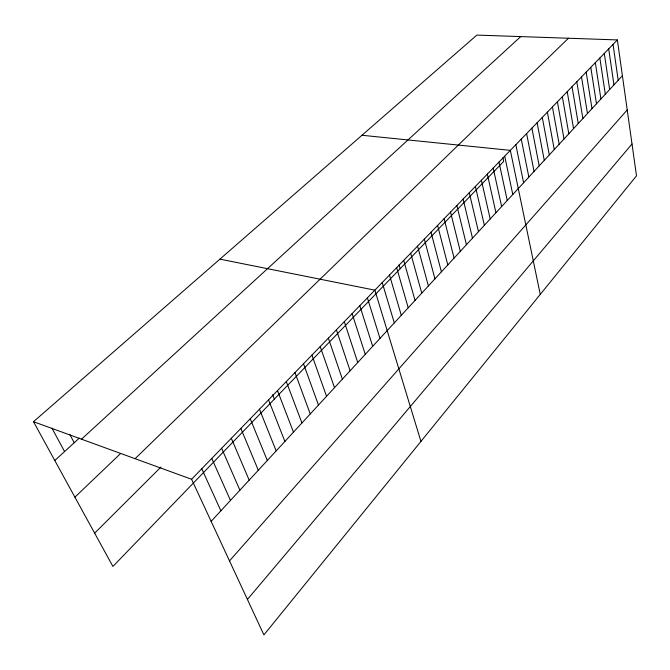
<?xml version="1.0" encoding="UTF-8"?>
<svg xmlns="http://www.w3.org/2000/svg" width="670" height="670" viewBox="0 0 670 670"><rect width="100%" height="100%" fill="white"/><g stroke="black" fill="none" stroke-linecap="round" stroke-linejoin="round"><path stroke-width="1" d="M247.414 599.432L632.011 143.975M229.509 560.882L627.221 109.947M211.142 521.361L622.405 75.702M191.587 479.276L617.363 39.924L636.5 175.833L263.896 634.909L191.587 479.276L33.5 421.706L476.856 35.091L617.363 39.924M94.646 533.153L160.959 467.049M135.072 458.699L568.445 38.24M74.906 497.173L120.659 453.464M81.497 439.185L520.741 36.599M54.789 460.508L79.336 438.071M361.984 135.265L510.347 150.356L540.255 294.415M219.919 259.148L374.865 290.16L420.944 441.413M33.5 421.706L112.912 566.452L503.698 161.411L502.919 157.735M51.942 428.138L64.571 451.563M69.822 434.462L74.211 442.744M201.77 468.774L220.882 510.808M211.779 458.439L230.463 500.415M221.628 448.272L239.894 490.197M231.317 438.281L249.181 480.139M240.848 428.44L258.319 470.24M250.228 418.758L267.313 460.491M259.466 409.236L276.166 450.893M268.553 399.864L284.884 441.446M272.631 394.663L274.365 399.111M277.497 390.635L293.477 432.142M286.299 381.548L301.927 422.979M294.967 372.595L310.26 413.951M303.51 363.785L318.468 405.057M311.918 355.108L326.55 396.297M320.201 346.566L334.523 387.662M328.359 338.149L342.37 379.153M336.399 329.849L350.109 370.77M344.313 321.684L357.738 362.503M352.118 313.627L365.259 354.355M359.807 305.688L372.671 346.323M367.394 297.865L379.974 338.4M382.227 282.556L394.287 322.89M389.496 275.06L401.297 315.302M396.657 267.673L408.214 307.806M399.069 264.868L400.166 268.72M403.717 260.387L415.031 300.42M410.677 253.201L421.757 293.125M417.552 246.116L428.398 285.931M424.328 239.123L434.947 278.837M431.011 232.222L441.404 271.836M437.602 225.422L447.786 264.918M444.109 218.705L454.084 258.101M450.533 212.08L460.298 251.367M456.865 205.539L466.429 244.718M463.121 199.09L472.484 238.16M469.293 192.717L478.464 231.678M475.382 186.436L484.368 225.287M481.395 180.23L490.197 218.964M487.333 174.1L495.951 212.733M493.195 168.053L501.637 206.569M498.982 162.081L507.249 200.481M504.703 156.177L512.793 194.476M515.833 144.695L523.597 182.768M521.252 139.1L528.856 177.064M526.603 133.581L534.057 171.436M531.896 128.121L539.199 165.867M537.122 122.727L544.274 160.364M542.281 117.401L549.299 154.921M547.39 112.133L554.257 149.544M552.432 106.924L559.165 144.226M557.423 101.781L564.014 138.975M562.348 96.689L568.813 133.774M567.222 91.664L573.553 128.64M572.038 86.698L578.244 123.556M576.803 81.782L582.875 118.531M581.51 76.916L587.464 113.565M586.175 72.117L591.995 108.649M590.773 67.36L596.484 103.791M595.329 62.662L600.923 98.984M599.834 58.014L605.312 94.227M604.29 53.416L609.65 89.52M608.695 48.877L613.946 84.864M613.05 44.379L618.192 80.258"/></g></svg>
